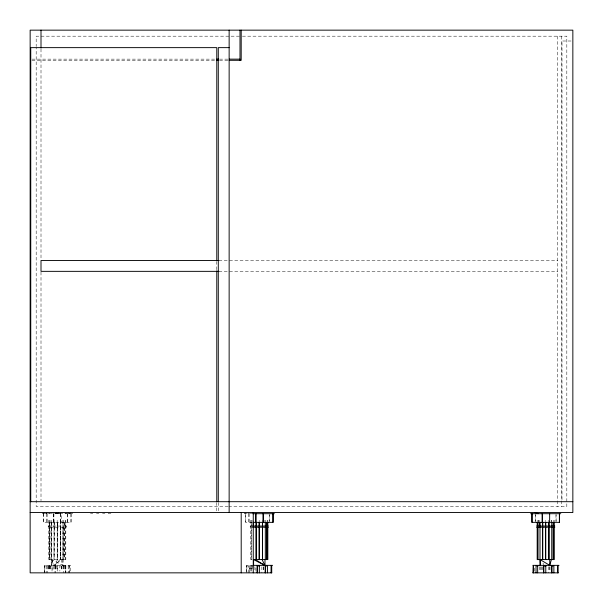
<?xml version="1.0" encoding="UTF-8"?>
<svg xmlns="http://www.w3.org/2000/svg" width="603" height="603" viewBox="0 0 603 603"><rect width="100%" height="100%" fill="white"/><g stroke="black" fill="none" stroke-linecap="round" stroke-linejoin="round"><path stroke-width="0.45" stroke-dasharray="3.02 2.26" d="M48.753 520.283L48.753 559.576L49.401 559.576L49.401 522.356M49.876 520.283L49.876 559.576M51.247 520.283L51.247 559.576L51.722 559.576M53.396 522.356L53.396 513.703M54.021 527.203L54.021 526.05M54.021 520.283L54.021 559.576L54.338 522.356M54.127 522.356L54.127 559.576M57.285 527.203L57.285 522.356L57.285 559.576L55.815 565.35L51.79 565.177L52.355 559.576L51.79 565.35L51.594 559.576L54.443 565.35L61.31 559.576L62.215 565.35M60.232 527.203L60.232 559.576L60.232 520.283M60.436 520.283L60.436 559.576M60.549 526.05L60.549 559.576L60.549 522.356M63.315 527.203L63.315 559.576L63.315 520.283M65.169 527.203L65.169 522.356M65.539 572.85L65.539 565.923M67.536 522.356L67.536 513.703M70.943 522.356L70.943 513.703M71.094 513.703L71.094 522.356L43.476 522.356L43.476 513.703M248.338 572.85L248.338 565.923M249.612 571.116L249.612 565.923M250.758 520.283L250.758 559.576L251.964 559.576M250.848 571.116L250.848 565.923M251.315 559.576L251.315 522.356M251.602 571.116L251.602 565.923M251.964 521.67L251.964 520.283M255.958 571.116L255.958 566.79M262.237 521.67L262.237 520.283M265.32 521.67L265.32 520.283M267.174 521.67L267.174 520.283M269.684 521.497L269.684 514.57M534.763 571.116L534.763 566.79M535.321 521.497L535.321 514.57M545.602 521.67L545.602 520.283M548.662 521.67L548.662 520.283M556.109 521.497L556.109 514.57M62.976 559.576L62.78 565.35L51.79 559.576M44.645 512.55L42.979 513.703L43.032 512.55M46.348 513.703L46.393 512.55L46.145 513.703M244.984 513.703L245.037 512.55M68.26 513.703L68.456 512.55M248.15 513.703L248.353 512.55M56.735 512.55L55.333 513.703L55.634 512.55M56.448 513.703L56.886 512.55M55.355 513.703L56.056 512.55M54.443 565.35L60.127 559.576M42.979 513.703L44.29 512.55M69.345 513.703L71.018 512.55M58.943 512.55L57.225 513.703L55.86 512.55M56.313 513.703L58.717 512.55L58.732 513.703L56.727 512.836M55.838 513.703L57.835 512.836M64.823 513.703L67.167 512.836M239.406 36.18L36.18 36.18L36.18 46.529M242.429 36.18L566.82 36.18L566.82 506.52L229.057 506.52M571.041 41.004L561.996 41.004L561.996 500.754M32.034 59.139L215.761 59.139M219.53 59.139L228.009 59.139M31.959 60.3L215.761 60.3M219.53 60.3L228.009 60.3M218.912 260.496L557.775 260.496M218.912 271.35L557.775 271.35M228.115 506.52L36.18 506.52L36.18 47.471M244.215 513.703L252.423 513.703M90.45 513.756L92.862 513.756M96.48 513.756L98.892 513.756M102.51 513.756L104.922 513.756M110.952 513.756L108.54 513.756L108.54 512.55M252.197 522.356L245.481 522.356L245.481 513.703M251.964 526.05L250.2 526.05L250.2 527.203L251.964 527.203M252.732 565.35L246.371 565.35L246.371 570.973M254.036 565.923L246.68 565.923L246.68 572.85M58.069 512.784L61.189 513.703L61.242 522.356M47.403 512.836L49.748 513.703M68.177 512.55L69.533 513.703L71.154 512.55L71.403 513.703M58.499 512.55L59.237 513.703M542.949 563.187L543.808 564.627M58.34 512.55L58.581 513.703M561.393 36.18L561.393 506.52M557.775 36.18L557.775 506.52M555.966 514.57L555.966 521.497M554.247 520.283L554.247 521.67M553.599 520.283L553.599 521.67M551.745 520.283L551.745 521.67M551.278 520.283L551.278 521.67M549.974 566.79L549.974 571.116M549.717 566.79L549.717 571.116M548.3 566.79L548.3 572.85M542.383 566.79L542.383 571.116M541.343 566.79L541.343 571.116M540.461 566.79L540.461 571.116M539.677 520.283L539.677 521.67M539.331 566.79L539.331 571.116M538.389 520.283L538.389 521.67M538.306 520.283L538.306 521.67M537.183 520.283L537.183 521.67M535.464 514.57L535.464 521.497M269.541 514.57L269.541 521.497M267.822 520.283L267.822 521.67M264.853 520.283L264.853 521.67M263.549 566.79L263.549 571.116M263.292 566.79L263.292 571.116M261.875 566.79L261.875 572.85M259.177 520.283L259.177 521.67M254.918 566.79L254.918 571.116M252.423 565.923L252.423 571.116M251.881 520.283L251.881 521.67M251.406 522.356L251.406 559.576M251.225 565.923L251.225 571.116M250.644 565.923L250.644 571.116M249.642 565.923L249.642 572.85M249.039 513.703L249.039 522.356M248.896 513.703L248.896 522.356M246.876 565.923L246.876 572.85M245.632 513.703L245.632 522.356M218.286 502.533L218.286 511.005M216.779 261.423L216.779 269.903M216.779 502.533L216.779 511.005M72.36 512.55L72.36 513.703L42.21 513.703L42.21 512.55M70.604 570.973L70.604 565.35L44.366 565.35L44.366 572.85M69.714 572.85L69.714 565.923L59.87 565.923L59.87 571.116M69.141 565.923L69.066 572.85M68.177 565.923L68.177 572.85M67.679 513.703L67.679 522.356M65.817 520.283L65.817 559.576L49.31 559.576L49.31 522.356M65.87 565.923L65.87 572.85M65.441 565.923L65.441 571.116M65.169 520.283L65.169 559.576M65.214 565.923L65.214 572.85M64.694 522.356L64.694 559.576M64.611 522.356L64.611 559.576M64.574 565.923L64.574 571.116M63.571 565.923L63.609 572.85M63.149 565.923L63.149 571.116M63.006 522.356L62.976 565.35M62.848 520.283L62.848 559.576M61.928 565.923L61.928 571.116M61.544 565.923L61.544 571.116M61.287 565.923L61.287 571.116M60.76 513.703L60.76 522.356M60.692 513.703L60.692 522.356M57.684 571.116L57.684 565.923L52.913 565.923L52.913 571.116M57.398 522.356L57.398 559.576M57.345 565.923L57.345 571.116M57.172 520.283L57.172 559.576M56.147 565.923L56.147 571.116M55.416 565.923L55.416 571.116M53.878 513.703L53.878 522.356M53.953 565.923L53.953 571.116M53.81 513.703L53.81 522.356M53.328 513.703L53.328 522.356M52.031 571.116L52.031 565.923L44.675 565.923L44.675 572.85M51.722 522.356L51.79 565.35M51.564 522.356L51.564 559.576M50.901 565.923L50.901 571.116M50.418 565.923L50.418 571.116M49.959 520.283L49.959 559.576M49.597 565.923L49.597 571.116M49.22 565.923L49.22 571.116M48.843 565.923L48.843 571.116M48.639 565.923L48.639 571.116M47.607 565.923L47.637 572.85M47.034 513.703L47.034 522.356M46.891 513.703L46.891 522.356M46.333 565.923L46.333 572.85M44.871 565.923L44.871 572.85M43.627 513.703L43.627 522.356M41.004 48.971L41.004 258.86M41.004 272.043L41.004 500.754M55.077 565.923L55.077 572.85L55.114 565.923M66.375 526.05L48.195 526.05L48.195 527.203L66.375 527.203L66.375 526.05"/><path stroke-width="0.9" d="M253.252 526.05L253.252 522.356M255.883 522.356L255.883 513.703M256.026 526.05L256.026 522.356M257.082 572.85L257.082 565.923L259.689 565.923M259.177 526.05L259.177 522.356M259.29 559.576L259.29 527.203M259.29 526.05L259.29 522.356M263.179 522.356L263.179 513.703M263.247 522.356L263.247 513.703M265.32 526.05L265.32 522.356M267.174 526.05L267.174 522.356M267.446 572.85L267.446 565.923L265.154 565.923L265.154 572.85M267.822 526.05L267.822 522.356M271.719 572.85L271.719 565.923L271.071 565.923L271.071 572.85M273.099 513.703L273.099 522.356L253.117 522.356M532.057 522.356L532.057 513.703M537.183 527.203L537.183 559.576L553.69 559.576M537.831 526.05L537.831 522.356M542.308 522.356L542.308 513.703M542.451 526.05L542.451 522.356M543.507 572.85L543.507 565.923L546.114 565.923M545.715 559.576L545.715 527.203M551.579 572.85L551.579 565.923L553.871 565.923L553.871 572.85M551.745 527.203L551.745 559.576L551.278 559.576M553.599 527.203L553.599 559.576L554.247 559.576L554.247 527.203M558.144 572.85L558.144 565.923L557.496 565.923L557.496 572.85M559.524 513.703L559.524 522.356L531.906 522.356L531.906 513.703M540.22 559.576L540.22 565.35L540.024 559.576L549.74 565.35L551.406 559.576M229.14 47.637L218.286 47.637L218.286 501.59M216.703 59.139L218.588 59.139M229.14 59.139L239.994 59.139M216.703 60.3L218.588 60.3M229.14 60.3L241.2 60.3L241.2 30.15M218.912 260.496L41.004 260.496L41.004 271.35L218.912 271.35M30.15 501.696L572.85 501.696M30.15 512.55L572.85 512.55L572.85 30.15L30.15 30.15L30.15 572.85L271.787 572.85M252.665 513.703L274.365 513.703M530.64 513.703L560.79 513.703M252.529 526.05L268.38 526.05M536.625 526.05L554.805 526.05M252.529 527.203L268.38 527.203M536.625 527.203L554.805 527.203M253.252 559.576L267.822 559.576L267.822 527.203M538.306 559.576L537.831 559.576L537.831 527.203M272.609 565.35L253.599 565.35L253.599 559.576L264.785 565.35L262.132 559.576M532.796 565.35L559.034 565.35M537.914 565.923L536.037 565.923L536.037 572.85M532.796 572.85L558.212 572.85M535.057 512.55L538.178 513.703M255.265 559.576L264.785 565.35M559.373 513.703L559.373 522.356M554.247 522.356L554.247 526.05M553.599 522.356L553.599 526.05M553.124 522.356L553.124 526.05M553.124 527.203L553.124 559.576M552.001 565.923L552.001 572.85M551.745 522.356L551.745 526.05M549.74 559.576L549.74 565.35M549.672 513.703L549.604 522.356M548.979 522.356L548.979 526.05M548.979 527.203L548.979 559.576M548.866 522.356L548.866 526.05M548.866 527.203L548.866 559.576M545.715 522.356L545.715 526.05M545.775 565.923L545.775 572.85M545.602 522.356L545.602 526.05M545.602 527.203L545.602 559.576M543.846 565.923L543.846 572.85M542.768 522.356L542.768 526.05M542.768 527.203L542.768 559.576M542.451 527.203L542.451 559.576M542.24 513.703L542.24 522.356M539.994 522.356L539.994 526.05M539.994 527.203L539.994 559.576M539.677 522.356L539.677 526.05M537.74 522.356L537.74 526.05M537.74 527.203L537.74 559.576M537.65 565.923L537.65 572.85M537.183 522.356L537.183 526.05M533.301 572.85L533.301 565.923L533.105 572.85M272.948 513.703L272.948 522.356M267.174 527.203L267.174 559.576M266.699 522.356L266.699 526.05M266.699 527.203L266.699 559.576M265.576 565.923L265.576 572.85M265.32 527.203L265.32 559.576M264.981 559.576L264.981 565.35M262.554 522.356L262.554 526.05M262.554 527.203L262.554 559.576M262.441 522.356L262.441 526.05M262.441 527.203L262.441 559.576M259.35 565.923L259.35 572.85M259.177 527.203L259.177 559.576M257.421 565.923L257.421 572.85M256.343 522.356L256.343 526.05M256.343 527.203L256.343 559.576M256.026 527.203L256.026 559.576M255.815 513.703L255.815 522.356M253.569 522.356L253.569 526.05M253.26 512.55L253.26 572.85M241.2 512.55L241.2 572.85M239.994 30.15L239.994 60.3M229.14 30.15L229.14 512.55M216.779 260.488L216.779 47.637L30.753 47.637L30.753 501.59M216.779 270.845L216.779 501.59M41.004 30.15L41.004 48.036"/></g></svg>
